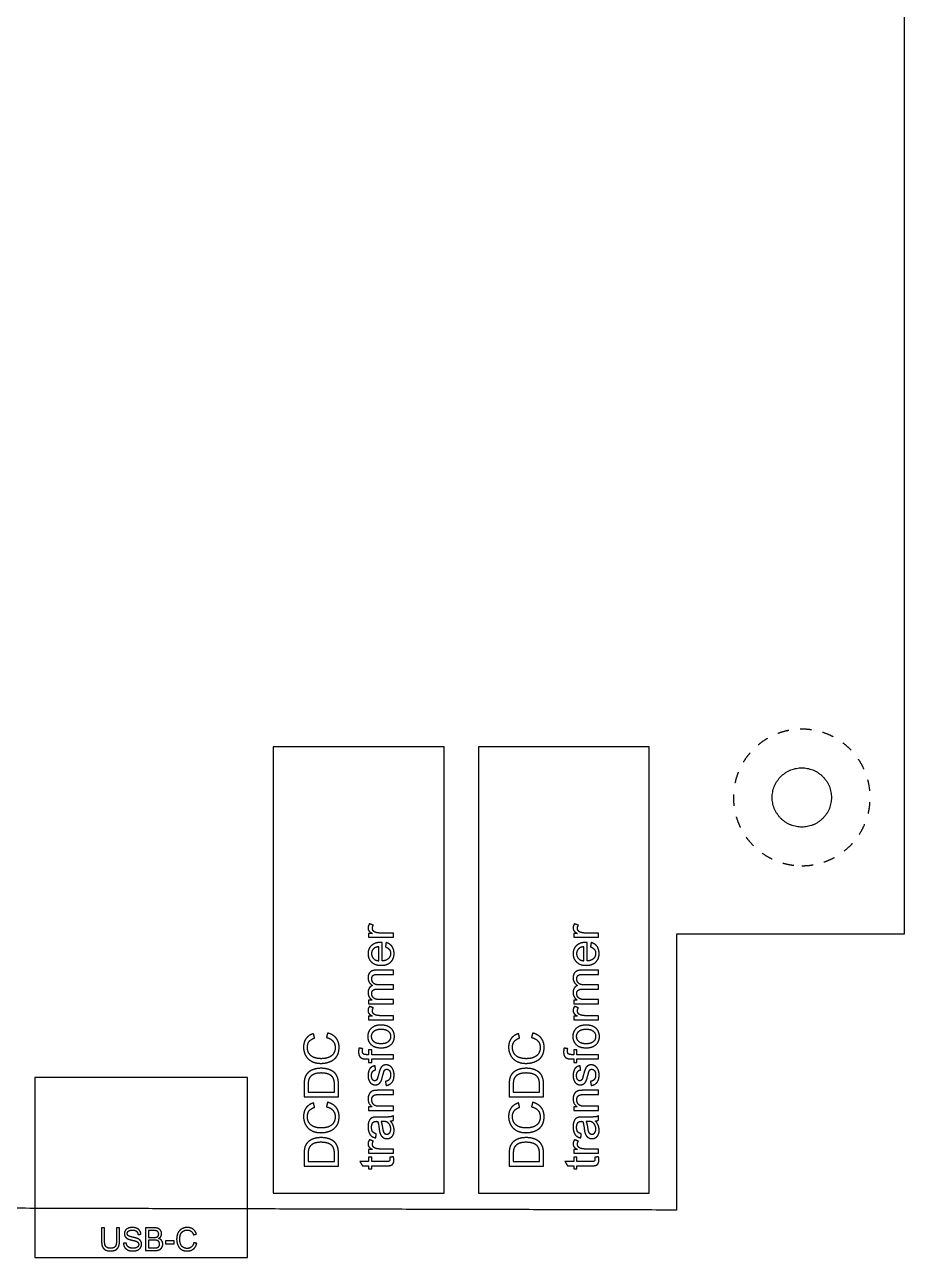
# Model space of a CAD drawing. Header units: millimetres. Extents: x -34 to 34, y -46 to 62.
# Drawn here: x -5.1 to 33.5, y -46.2 to 8 of the extents above; entities that cross this region are included whole.
import ezdxf

# ---------------------------------------------------------------- set-up
doc = ezdxf.new("R2010")
doc.units = ezdxf.units.MM
doc.header["$LTSCALE"] = 0.1
doc.linetypes.add('Dashed', pattern=[10, 5, -5])
doc.layers.add('dxf_release_for_jordan$PCB_v2_240718$front', color=18, linetype='Continuous', true_color=0x000000)

msp = doc.modelspace()

# ---------------------------------------------------------------- linework, layer by layer
at = {"layer": 'dxf_release_for_jordan$PCB_v2_240718$front', "color": 96, "true_color": 0x007f00}
msp.add_line((33.5, 61.448), (33.5, -31.952), dxfattribs=at)
at = {"layer": 'dxf_release_for_jordan$PCB_v2_240718$front'}
for p, q in [((10.153, -31.927), (9.987, -31.927)), ((9.987, -31.927), (9.987, -32.093)), ((11.08, -31.908), (10.508, -31.908)), ((11.08, -32.093), (11.08, -31.908)), ((19.153, -31.927), (18.987, -31.927)), ((18.987, -31.927), (18.987, -32.093)), ((20.08, -31.908), (19.508, -31.908)), ((20.08, -32.093), (20.08, -31.908)), ((9.987, -32.093), (11.08, -32.093)), ((18.987, -32.093), (20.08, -32.093)), ((10.14, -34.853), (9.987, -34.853)), ((9.987, -34.853), (9.987, -35.019)), ((9.987, -35.019), (11.08, -35.019)), ((11.08, -34.833), (10.513, -34.833)), ((11.08, -35.019), (11.08, -34.833)), ((19.14, -34.853), (18.987, -34.853)), ((18.987, -34.853), (18.987, -35.019)), ((18.987, -35.019), (20.08, -35.019)), ((20.08, -34.833), (19.513, -34.833)), ((20.08, -35.019), (20.08, -34.833)), ((10.153, -35.556), (9.987, -35.556)), ((9.987, -35.556), (9.987, -35.722)), ((9.987, -35.722), (11.08, -35.722)), ((11.08, -35.537), (10.508, -35.537)), ((11.08, -35.722), (11.08, -35.537)), ((19.153, -35.556), (18.987, -35.556)), ((18.987, -35.556), (18.987, -35.722)), ((18.987, -35.722), (20.08, -35.722)), ((20.08, -35.537), (19.508, -35.537)), ((20.08, -35.722), (20.08, -35.537)), ((9.987, -37.249), (9.886, -37.249)), ((10.131, -37.036), (9.987, -37.036)), ((9.987, -37.036), (9.987, -37.249)), ((10.131, -37.249), (10.131, -37.036)), ((11.08, -37.249), (10.131, -37.249)), ((11.08, -37.434), (11.08, -37.249)), ((18.987, -37.249), (18.886, -37.249)), ((19.131, -37.036), (18.987, -37.036)), ((18.987, -37.036), (18.987, -37.249)), ((19.131, -37.249), (19.131, -37.036)), ((20.08, -37.249), (19.131, -37.249)), ((20.08, -37.434), (20.08, -37.249)), ((9.871, -37.434), (9.987, -37.434)), ((9.987, -37.434), (9.987, -37.597)), ((9.987, -37.597), (10.131, -37.597)), ((10.131, -37.597), (10.131, -37.434)), ((10.131, -37.434), (11.08, -37.434)), ((18.871, -37.434), (18.987, -37.434)), ((18.987, -37.434), (18.987, -37.597)), ((18.987, -37.597), (19.131, -37.597)), ((19.131, -37.597), (19.131, -37.434)), ((19.131, -37.434), (20.08, -37.434)), ((7.156, -38.576), (7.156, -39.095)), ((7.334, -38.579), (7.334, -38.896)), ((7.334, -38.896), (8.487, -38.896)), ((8.487, -38.896), (8.487, -38.574)), ((8.665, -39.095), (8.665, -38.551)), ((16.156, -38.576), (16.156, -39.095)), ((16.334, -38.579), (16.334, -38.896)), ((16.334, -38.896), (17.487, -38.896)), ((17.487, -38.896), (17.487, -38.574)), ((17.665, -39.095), (17.665, -38.551)), ((7.156, -39.095), (8.665, -39.095)), ((11.08, -39.518), (10.483, -39.518)), ((11.08, -39.703), (11.08, -39.518)), ((16.156, -39.095), (17.665, -39.095)), ((20.08, -39.518), (19.483, -39.518)), ((20.08, -39.703), (20.08, -39.518)), ((10.142, -39.537), (9.987, -39.537)), ((9.987, -39.537), (9.987, -39.703)), ((9.987, -39.703), (11.08, -39.703)), ((19.142, -39.537), (18.987, -39.537)), ((18.987, -39.537), (18.987, -39.703)), ((18.987, -39.703), (20.08, -39.703)), ((7.156, -41.619), (7.156, -42.139)), ((7.334, -41.622), (7.334, -41.939)), ((8.487, -41.939), (8.487, -41.617)), ((8.665, -42.139), (8.665, -41.595)), ((10.153, -41.412), (9.987, -41.412)), ((9.987, -41.412), (9.987, -41.579)), ((9.987, -41.579), (11.08, -41.579)), ((11.08, -41.394), (10.508, -41.394)), ((11.08, -41.579), (11.08, -41.394)), ((16.156, -41.619), (16.156, -42.139)), ((16.334, -41.622), (16.334, -41.939)), ((17.487, -41.939), (17.487, -41.617)), ((17.665, -42.139), (17.665, -41.595)), ((19.153, -41.412), (18.987, -41.412)), ((18.987, -41.412), (18.987, -41.579)), ((18.987, -41.579), (20.08, -41.579)), ((20.08, -41.394), (19.508, -41.394)), ((20.08, -41.579), (20.08, -41.394)), ((7.156, -42.139), (8.665, -42.139)), ((7.334, -41.939), (8.487, -41.939)), ((16.156, -42.139), (17.665, -42.139)), ((16.334, -41.939), (17.487, -41.939)), ((-0.949, -44.856), (-1.081, -44.856)), ((-1.081, -44.856), (-1.081, -45.432)), ((-0.949, -45.433), (-0.949, -44.856)), ((0.572, -44.856), (0.197, -44.856)), ((0.197, -44.856), (0.197, -45.855)), ((0.529, -44.974), (0.33, -44.974)), ((0.33, -44.974), (0.33, -45.276)), ((0.33, -45.276), (0.546, -45.276)), ((0.561, -45.394), (0.33, -45.394)), ((0.33, -45.394), (0.33, -45.737)), ((0.197, -45.855), (0.578, -45.855)), ((0.33, -45.737), (0.578, -45.737))]:
    msp.add_line(p, q, dxfattribs=at)
for points in [[(5.804, -43.334), (13.296, -43.334), (13.296, -23.726), (5.804, -23.726)], [(14.804, -43.334), (22.296, -43.334), (22.296, -23.726), (14.804, -23.726)], [(-4.67, -46.151), (4.67, -46.151), (4.67, -38.252), (-4.67, -38.252)]]:
    msp.add_lwpolyline(points, close=True, dxfattribs=at)
at = {"layer": 'dxf_release_for_jordan$PCB_v2_240718$front', "color": 1, "linetype": 'Dashed', "true_color": 0xff0000}
msp.add_rational_spline([(29, -28.952), (26, -28.952), (26, -25.952), (26, -22.952), (29, -22.952), (32, -22.952), (32, -25.952), (32, -28.952), (29, -28.952)], [1, 0.707106781187, 1, 0.707106781187, 1, 0.707106781187, 1, 0.707106781187, 1], degree=2, knots=[0, 0, 0, 5.497787, 5.497787, 10.995574, 10.995574, 16.493361, 16.493361, 21.991149, 21.991149, 21.991149], dxfattribs=at)
at = {"layer": 'dxf_release_for_jordan$PCB_v2_240718$front', "color": 96, "true_color": 0x007f00}
msp.add_rational_spline([(29, -27.252), (30.3, -27.252), (30.3, -25.952), (30.3, -24.652), (29, -24.652), (27.7, -24.652), (27.7, -25.952), (27.7, -27.252), (29, -27.252)], [1, 0.707106781187, 1, 0.707106781187, 1, 0.707106781187, 1, 0.707106781187, 1], degree=2, knots=[0, 0, 0, 2.042035, 2.042035, 4.08407, 4.08407, 6.126106, 6.126106, 8.168141, 8.168141, 8.168141], dxfattribs=at)
at = {"layer": 'dxf_release_for_jordan$PCB_v2_240718$front'}
for points, knots in [([(10.022, -31.5), (9.962, -31.596), (9.962, -31.69), (9.962, -31.755), (9.999, -31.809), (10.036, -31.863), (10.153, -31.927)], [-12, -12, -12, -11, -11, -10, -10, -9, -9, -9]), ([(10.508, -31.908), (10.39, -31.908), (10.292, -31.877), (10.227, -31.857), (10.19, -31.808), (10.154, -31.76), (10.154, -31.699), (10.154, -31.631), (10.194, -31.564)], [-17, -17, -17, -16, -16, -15, -15, -14, -14, -13, -13, -13]), ([(19.022, -31.5), (18.962, -31.596), (18.962, -31.69), (18.962, -31.755), (18.999, -31.809), (19.036, -31.863), (19.153, -31.927)], [-12, -12, -12, -11, -11, -10, -10, -9, -9, -9]), ([(19.508, -31.908), (19.39, -31.908), (19.292, -31.877), (19.227, -31.857), (19.19, -31.808), (19.154, -31.76), (19.154, -31.699), (19.154, -31.631), (19.194, -31.564)], [-17, -17, -17, -16, -16, -15, -15, -14, -14, -13, -13, -13]), ([(10.581, -32.319), (10.548, -32.318), (10.531, -32.318), (10.261, -32.318), (10.112, -32.457), (9.962, -32.596), (9.962, -32.815), (9.962, -33.041), (10.115, -33.183), (10.267, -33.325), (10.543, -33.325), (10.809, -33.325), (10.957, -33.185), (11.104, -33.044), (11.104, -32.804), (11.104, -32.614), (11.012, -32.492), (10.919, -32.369), (10.752, -32.324)], [-14, -14, -14, -13, -13, -12, -12, -11, -11, -10, -10, -9, -9, -8, -8, -7, -7, -6, -6, -5, -5, -5]), ([(19.581, -32.319), (19.548, -32.318), (19.531, -32.318), (19.261, -32.318), (19.112, -32.457), (18.962, -32.596), (18.962, -32.815), (18.962, -33.041), (19.115, -33.183), (19.267, -33.325), (19.543, -33.325), (19.809, -33.325), (19.957, -33.185), (20.104, -33.044), (20.104, -32.804), (20.104, -32.614), (20.012, -32.492), (19.919, -32.369), (19.752, -32.324)], [-14, -14, -14, -13, -13, -12, -12, -11, -11, -10, -10, -9, -9, -8, -8, -7, -7, -6, -6, -5, -5, -5]), ([(10.428, -32.513), (10.291, -32.526), (10.222, -32.583), (10.115, -32.672), (10.115, -32.813), (10.115, -32.94), (10.2, -33.027), (10.285, -33.114), (10.428, -33.123)], [1, 1, 1, 2, 2, 3, 3, 4, 4, 5, 5, 5]), ([(10.728, -32.515), (10.845, -32.558), (10.899, -32.63), (10.952, -32.702), (10.952, -32.803), (10.952, -32.94), (10.856, -33.032), (10.761, -33.123), (10.581, -33.134)], [-19, -19, -19, -18, -18, -17, -17, -16, -16, -15, -15, -15]), ([(19.428, -32.513), (19.291, -32.526), (19.222, -32.583), (19.115, -32.672), (19.115, -32.813), (19.115, -32.94), (19.2, -33.027), (19.285, -33.114), (19.428, -33.123)], [1, 1, 1, 2, 2, 3, 3, 4, 4, 5, 5, 5]), ([(19.728, -32.515), (19.845, -32.558), (19.899, -32.63), (19.952, -32.702), (19.952, -32.803), (19.952, -32.94), (19.856, -33.032), (19.761, -33.123), (19.581, -33.134)], [-19, -19, -19, -18, -18, -17, -17, -16, -16, -15, -15, -15]), ([(10.33, -33.538), (10.142, -33.538), (10.052, -33.626), (9.962, -33.713), (9.962, -33.876), (9.962, -34.083), (10.154, -34.213)], [-10, -10, -10, -9, -9, -8, -8, -7, -7, -7]), ([(19.33, -33.538), (19.142, -33.538), (19.052, -33.626), (18.962, -33.713), (18.962, -33.876), (18.962, -34.083), (19.154, -34.213)], [-10, -10, -10, -9, -9, -8, -8, -7, -7, -7]), ([(10.445, -34.184), (10.276, -34.184), (10.199, -34.108), (10.123, -34.032), (10.123, -33.917), (10.123, -33.853), (10.153, -33.806), (10.183, -33.758), (10.231, -33.74), (10.28, -33.722), (10.391, -33.722)], [-18, -18, -18, -17, -17, -16, -16, -15, -15, -14, -14, -13, -13, -13]), ([(19.445, -34.184), (19.276, -34.184), (19.199, -34.108), (19.123, -34.032), (19.123, -33.917), (19.123, -33.853), (19.153, -33.806), (19.183, -33.758), (19.231, -33.74), (19.28, -33.722), (19.391, -33.722)], [-18, -18, -18, -17, -17, -16, -16, -15, -15, -14, -14, -13, -13, -13]), ([(10.154, -34.213), (10.063, -34.245), (10.013, -34.323), (9.962, -34.4), (9.962, -34.522), (9.962, -34.631), (10.011, -34.716), (10.06, -34.802), (10.14, -34.853)], [-7, -7, -7, -6, -6, -5, -5, -4, -4, -3, -3, -3]), ([(10.513, -34.833), (10.364, -34.833), (10.284, -34.804), (10.205, -34.774), (10.164, -34.707), (10.123, -34.641), (10.123, -34.563), (10.123, -34.46), (10.185, -34.415), (10.246, -34.369), (10.37, -34.369)], [-26, -26, -26, -25, -25, -24, -24, -23, -23, -22, -22, -21, -21, -21]), ([(19.154, -34.213), (19.063, -34.245), (19.013, -34.323), (18.962, -34.4), (18.962, -34.522), (18.962, -34.631), (19.011, -34.716), (19.06, -34.802), (19.14, -34.853)], [-7, -7, -7, -6, -6, -5, -5, -4, -4, -3, -3, -3]), ([(19.513, -34.833), (19.364, -34.833), (19.284, -34.804), (19.205, -34.774), (19.164, -34.707), (19.123, -34.641), (19.123, -34.563), (19.123, -34.46), (19.185, -34.415), (19.246, -34.369), (19.37, -34.369)], [-26, -26, -26, -25, -25, -24, -24, -23, -23, -22, -22, -21, -21, -21]), ([(10.022, -35.129), (9.962, -35.226), (9.962, -35.319), (9.962, -35.384), (9.999, -35.438), (10.036, -35.492), (10.153, -35.556)], [-12, -12, -12, -11, -11, -10, -10, -9, -9, -9]), ([(19.022, -35.129), (18.962, -35.226), (18.962, -35.319), (18.962, -35.384), (18.999, -35.438), (19.036, -35.492), (19.153, -35.556)], [-12, -12, -12, -11, -11, -10, -10, -9, -9, -9]), ([(10.508, -35.537), (10.39, -35.537), (10.292, -35.506), (10.227, -35.486), (10.19, -35.437), (10.154, -35.389), (10.154, -35.328), (10.154, -35.26), (10.194, -35.193)], [-17, -17, -17, -16, -16, -15, -15, -14, -14, -13, -13, -13]), ([(19.508, -35.537), (19.39, -35.537), (19.292, -35.506), (19.227, -35.486), (19.19, -35.437), (19.154, -35.389), (19.154, -35.328), (19.154, -35.26), (19.194, -35.193)], [-17, -17, -17, -16, -16, -15, -15, -14, -14, -13, -13, -13]), ([(10.533, -36.961), (10.81, -36.961), (10.957, -36.82), (11.104, -36.678), (11.104, -36.449), (11.104, -36.306), (11.038, -36.185), (10.971, -36.064), (10.85, -36.001), (10.729, -35.938), (10.518, -35.938), (10.258, -35.938), (10.11, -36.081), (9.962, -36.224), (9.962, -36.449), (9.962, -36.652), (10.084, -36.793), (10.23, -36.961), (10.533, -36.961)], [-9, -9, -9, -8, -8, -7, -7, -6, -6, -5, -5, -4, -4, -3, -3, -2, -2, -1, -1, 0, 0, 0]), ([(10.533, -36.771), (10.743, -36.771), (10.848, -36.679), (10.952, -36.588), (10.952, -36.449), (10.952, -36.311), (10.847, -36.219), (10.742, -36.128), (10.527, -36.128), (10.324, -36.128), (10.22, -36.22), (10.116, -36.312), (10.116, -36.449), (10.116, -36.588), (10.22, -36.679), (10.323, -36.771), (10.533, -36.771)], [0, 0, 0, 1, 1, 2, 2, 3, 3, 4, 4, 5, 5, 6, 6, 7, 7, 8, 8, 8]), ([(19.533, -36.961), (19.81, -36.961), (19.957, -36.82), (20.104, -36.678), (20.104, -36.449), (20.104, -36.306), (20.038, -36.185), (19.971, -36.064), (19.85, -36.001), (19.729, -35.938), (19.518, -35.938), (19.258, -35.938), (19.11, -36.081), (18.962, -36.224), (18.962, -36.449), (18.962, -36.652), (19.084, -36.793), (19.23, -36.961), (19.533, -36.961)], [-9, -9, -9, -8, -8, -7, -7, -6, -6, -5, -5, -4, -4, -3, -3, -2, -2, -1, -1, 0, 0, 0]), ([(19.533, -36.771), (19.743, -36.771), (19.848, -36.679), (19.952, -36.588), (19.952, -36.449), (19.952, -36.311), (19.847, -36.219), (19.742, -36.128), (19.527, -36.128), (19.324, -36.128), (19.22, -36.22), (19.116, -36.312), (19.116, -36.449), (19.116, -36.588), (19.22, -36.679), (19.323, -36.771), (19.533, -36.771)], [0, 0, 0, 1, 1, 2, 2, 3, 3, 4, 4, 5, 5, 6, 6, 7, 7, 8, 8, 8]), ([(7.57, -36.323), (7.361, -36.384), (7.246, -36.538), (7.131, -36.693), (7.131, -36.919), (7.131, -37.119), (7.222, -37.285), (7.313, -37.451), (7.488, -37.541), (7.663, -37.631), (7.899, -37.631), (8.115, -37.631), (8.303, -37.551), (8.492, -37.472), (8.591, -37.319), (8.69, -37.166), (8.69, -36.922), (8.69, -36.687), (8.561, -36.523), (8.432, -36.36), (8.186, -36.298)], [-21, -21, -21, -20, -20, -19, -19, -18, -18, -17, -17, -16, -16, -15, -15, -14, -14, -13, -13, -12, -12, -11, -11, -11]), ([(8.136, -36.497), (8.326, -36.538), (8.423, -36.655), (8.52, -36.771), (8.52, -36.939), (8.52, -37.077), (8.449, -37.195), (8.378, -37.313), (8.234, -37.369), (8.09, -37.425), (7.898, -37.425), (7.749, -37.425), (7.608, -37.378), (7.468, -37.331), (7.385, -37.214), (7.301, -37.097), (7.301, -36.923), (7.301, -36.772), (7.376, -36.672), (7.452, -36.572), (7.616, -36.52)], [-32, -32, -32, -31, -31, -30, -30, -29, -29, -28, -28, -27, -27, -26, -26, -25, -25, -24, -24, -23, -23, -22, -22, -22]), ([(16.57, -36.323), (16.361, -36.384), (16.246, -36.538), (16.131, -36.693), (16.131, -36.919), (16.131, -37.119), (16.222, -37.285), (16.313, -37.451), (16.488, -37.541), (16.663, -37.631), (16.899, -37.631), (17.115, -37.631), (17.303, -37.551), (17.492, -37.472), (17.591, -37.319), (17.69, -37.166), (17.69, -36.922), (17.69, -36.687), (17.561, -36.523), (17.432, -36.36), (17.186, -36.298)], [-21, -21, -21, -20, -20, -19, -19, -18, -18, -17, -17, -16, -16, -15, -15, -14, -14, -13, -13, -12, -12, -11, -11, -11]), ([(17.136, -36.497), (17.326, -36.538), (17.423, -36.655), (17.52, -36.771), (17.52, -36.939), (17.52, -37.077), (17.449, -37.195), (17.378, -37.313), (17.234, -37.369), (17.09, -37.425), (16.898, -37.425), (16.749, -37.425), (16.608, -37.378), (16.468, -37.331), (16.385, -37.214), (16.301, -37.097), (16.301, -36.923), (16.301, -36.772), (16.376, -36.672), (16.452, -36.572), (16.616, -36.52)], [-32, -32, -32, -31, -31, -30, -30, -29, -29, -28, -28, -27, -27, -26, -26, -25, -25, -24, -24, -23, -23, -22, -22, -22]), ([(9.564, -36.958), (9.546, -37.053), (9.546, -37.131), (9.546, -37.252), (9.59, -37.32), (9.635, -37.387), (9.707, -37.414), (9.761, -37.434), (9.871, -37.434)], [-18, -18, -18, -17, -17, -16, -16, -15, -15, -14, -14, -14]), ([(9.886, -37.249), (9.787, -37.249), (9.751, -37.214), (9.715, -37.179), (9.715, -37.095), (9.715, -37.044), (9.726, -36.986)], [-22, -22, -22, -21, -21, -20, -20, -19, -19, -19]), ([(18.564, -36.958), (18.546, -37.053), (18.546, -37.131), (18.546, -37.252), (18.59, -37.32), (18.635, -37.387), (18.707, -37.414), (18.761, -37.434), (18.871, -37.434)], [-18, -18, -18, -17, -17, -16, -16, -15, -15, -14, -14, -14]), ([(18.886, -37.249), (18.787, -37.249), (18.751, -37.214), (18.715, -37.179), (18.715, -37.095), (18.715, -37.044), (18.726, -36.986)], [-22, -22, -22, -21, -21, -20, -20, -19, -19, -19]), ([(8.665, -38.551), (8.665, -38.414), (8.639, -38.309), (8.613, -38.203), (8.563, -38.129), (8.513, -38.054), (8.426, -37.991), (8.339, -37.928), (8.207, -37.888), (8.074, -37.848), (7.902, -37.848), (7.701, -37.848), (7.544, -37.907), (7.387, -37.967), (7.286, -38.086), (7.208, -38.177), (7.178, -38.307), (7.156, -38.4), (7.156, -38.576)], [-11, -11, -11, -10, -10, -9, -9, -8, -8, -7, -7, -6, -6, -5, -5, -4, -4, -3, -3, -2, -2, -2]), ([(10.269, -37.739), (10.163, -37.757), (10.1, -37.803), (10.036, -37.849), (9.999, -37.947), (9.962, -38.044), (9.962, -38.172), (9.962, -38.258), (9.984, -38.332), (10.007, -38.407), (10.038, -38.45), (10.08, -38.508), (10.142, -38.541), (10.204, -38.575), (10.277, -38.575), (10.357, -38.575), (10.424, -38.534), (10.49, -38.493), (10.528, -38.415), (10.565, -38.336), (10.617, -38.132), (10.655, -37.981), (10.679, -37.943), (10.715, -37.888), (10.778, -37.888), (10.848, -37.888), (10.9, -37.95), (10.952, -38.012), (10.952, -38.139), (10.952, -38.266), (10.893, -38.336), (10.835, -38.407), (10.725, -38.422)], [-32, -32, -32, -31, -31, -30, -30, -29, -29, -28, -28, -27, -27, -26, -26, -25, -25, -24, -24, -23, -23, -22, -22, -21, -21, -20, -20, -19, -19, -18, -18, -17, -17, -16, -16, -16]), ([(10.754, -38.606), (10.927, -38.575), (11.016, -38.463), (11.104, -38.351), (11.104, -38.138), (11.104, -38.01), (11.06, -37.908), (11.015, -37.806), (10.933, -37.752), (10.851, -37.698), (10.759, -37.698), (10.664, -37.698), (10.6, -37.742), (10.536, -37.787), (10.503, -37.864), (10.47, -37.942), (10.417, -38.138), (10.38, -38.274), (10.37, -38.302)], [-48, -48, -48, -47, -47, -46, -46, -45, -45, -44, -44, -43, -43, -42, -42, -41, -41, -40, -40, -39, -39, -39]), ([(17.665, -38.551), (17.665, -38.414), (17.639, -38.309), (17.613, -38.203), (17.563, -38.129), (17.513, -38.054), (17.426, -37.991), (17.339, -37.928), (17.207, -37.888), (17.074, -37.848), (16.902, -37.848), (16.701, -37.848), (16.544, -37.907), (16.387, -37.967), (16.286, -38.086), (16.208, -38.177), (16.178, -38.307), (16.156, -38.4), (16.156, -38.576)], [-11, -11, -11, -10, -10, -9, -9, -8, -8, -7, -7, -6, -6, -5, -5, -4, -4, -3, -3, -2, -2, -2]), ([(19.269, -37.739), (19.163, -37.757), (19.1, -37.803), (19.036, -37.849), (18.999, -37.947), (18.962, -38.044), (18.962, -38.172), (18.962, -38.258), (18.984, -38.332), (19.007, -38.407), (19.038, -38.45), (19.08, -38.508), (19.142, -38.541), (19.204, -38.575), (19.277, -38.575), (19.357, -38.575), (19.424, -38.534), (19.49, -38.493), (19.528, -38.415), (19.565, -38.336), (19.617, -38.132), (19.655, -37.981), (19.679, -37.943), (19.715, -37.888), (19.778, -37.888), (19.848, -37.888), (19.9, -37.95), (19.952, -38.012), (19.952, -38.139), (19.952, -38.266), (19.893, -38.336), (19.835, -38.407), (19.725, -38.422)], [-32, -32, -32, -31, -31, -30, -30, -29, -29, -28, -28, -27, -27, -26, -26, -25, -25, -24, -24, -23, -23, -22, -22, -21, -21, -20, -20, -19, -19, -18, -18, -17, -17, -16, -16, -16]), ([(19.754, -38.606), (19.927, -38.575), (20.016, -38.463), (20.104, -38.351), (20.104, -38.138), (20.104, -38.01), (20.06, -37.908), (20.015, -37.806), (19.933, -37.752), (19.851, -37.698), (19.759, -37.698), (19.664, -37.698), (19.6, -37.742), (19.536, -37.787), (19.503, -37.864), (19.47, -37.942), (19.417, -38.138), (19.38, -38.274), (19.37, -38.302)], [-48, -48, -48, -47, -47, -46, -46, -45, -45, -44, -44, -43, -43, -42, -42, -41, -41, -40, -40, -39, -39, -39]), ([(8.487, -38.574), (8.487, -38.424), (8.459, -38.34), (8.431, -38.255), (8.381, -38.204), (8.31, -38.133), (8.19, -38.094), (8.07, -38.054), (7.899, -38.054), (7.662, -38.054), (7.535, -38.132), (7.408, -38.209), (7.365, -38.321), (7.334, -38.401), (7.334, -38.579)], [1, 1, 1, 2, 2, 3, 3, 4, 4, 5, 5, 6, 6, 7, 7, 8, 8, 8]), ([(10.37, -38.302), (10.35, -38.35), (10.32, -38.373), (10.292, -38.396), (10.256, -38.396), (10.199, -38.396), (10.157, -38.341), (10.115, -38.287), (10.115, -38.159), (10.115, -38.051), (10.162, -37.992), (10.209, -37.933), (10.294, -37.92)], [-39, -39, -39, -38, -38, -37, -37, -36, -36, -35, -35, -34, -34, -33, -33, -33]), ([(17.487, -38.574), (17.487, -38.424), (17.459, -38.34), (17.431, -38.255), (17.381, -38.204), (17.31, -38.133), (17.19, -38.094), (17.07, -38.054), (16.899, -38.054), (16.662, -38.054), (16.535, -38.132), (16.408, -38.209), (16.365, -38.321), (16.334, -38.401), (16.334, -38.579)], [1, 1, 1, 2, 2, 3, 3, 4, 4, 5, 5, 6, 6, 7, 7, 8, 8, 8]), ([(19.37, -38.302), (19.35, -38.35), (19.32, -38.373), (19.292, -38.396), (19.256, -38.396), (19.199, -38.396), (19.157, -38.341), (19.115, -38.287), (19.115, -38.159), (19.115, -38.051), (19.162, -37.992), (19.209, -37.933), (19.294, -37.92)], [-39, -39, -39, -38, -38, -37, -37, -36, -36, -35, -35, -34, -34, -33, -33, -33]), ([(10.408, -38.815), (10.279, -38.815), (10.228, -38.826), (10.149, -38.842), (10.091, -38.883), (10.033, -38.924), (9.998, -39.007), (9.962, -39.09), (9.962, -39.189), (9.962, -39.416), (10.142, -39.537)], [-23, -23, -23, -22, -22, -21, -21, -20, -20, -19, -19, -18, -18, -18]), ([(19.408, -38.815), (19.279, -38.815), (19.228, -38.826), (19.149, -38.842), (19.091, -38.883), (19.033, -38.924), (18.998, -39.007), (18.962, -39.09), (18.962, -39.189), (18.962, -39.416), (19.142, -39.537)], [-23, -23, -23, -22, -22, -21, -21, -20, -20, -19, -19, -18, -18, -18]), ([(7.57, -39.367), (7.361, -39.428), (7.246, -39.582), (7.131, -39.736), (7.131, -39.963), (7.131, -40.162), (7.222, -40.328), (7.313, -40.495), (7.488, -40.585), (7.663, -40.675), (7.899, -40.675), (8.115, -40.675), (8.303, -40.595), (8.492, -40.515), (8.591, -40.362), (8.69, -40.21), (8.69, -39.966), (8.69, -39.73), (8.561, -39.567), (8.432, -39.404), (8.186, -39.341)], [-21, -21, -21, -20, -20, -19, -19, -18, -18, -17, -17, -16, -16, -15, -15, -14, -14, -13, -13, -12, -12, -11, -11, -11]), ([(10.483, -39.518), (10.273, -39.518), (10.198, -39.432), (10.123, -39.346), (10.123, -39.228), (10.123, -39.154), (10.156, -39.099), (10.19, -39.044), (10.246, -39.022), (10.302, -39.001), (10.415, -39.001)], [-31, -31, -31, -30, -30, -29, -29, -28, -28, -27, -27, -26, -26, -26]), ([(16.57, -39.367), (16.361, -39.428), (16.246, -39.582), (16.131, -39.736), (16.131, -39.963), (16.131, -40.162), (16.222, -40.328), (16.313, -40.495), (16.488, -40.585), (16.663, -40.675), (16.899, -40.675), (17.115, -40.675), (17.303, -40.595), (17.492, -40.515), (17.591, -40.362), (17.69, -40.21), (17.69, -39.966), (17.69, -39.73), (17.561, -39.567), (17.432, -39.404), (17.186, -39.341)], [-21, -21, -21, -20, -20, -19, -19, -18, -18, -17, -17, -16, -16, -15, -15, -14, -14, -13, -13, -12, -12, -11, -11, -11]), ([(19.483, -39.518), (19.273, -39.518), (19.198, -39.432), (19.123, -39.346), (19.123, -39.228), (19.123, -39.154), (19.156, -39.099), (19.19, -39.044), (19.246, -39.022), (19.302, -39.001), (19.415, -39.001)], [-31, -31, -31, -30, -30, -29, -29, -28, -28, -27, -27, -26, -26, -26]), ([(8.136, -39.541), (8.326, -39.582), (8.423, -39.698), (8.52, -39.815), (8.52, -39.982), (8.52, -40.12), (8.449, -40.238), (8.378, -40.357), (8.234, -40.413), (8.09, -40.469), (7.898, -40.469), (7.749, -40.469), (7.608, -40.422), (7.468, -40.374), (7.385, -40.257), (7.301, -40.141), (7.301, -39.967), (7.301, -39.816), (7.376, -39.716), (7.452, -39.616), (7.616, -39.563)], [-32, -32, -32, -31, -31, -30, -30, -29, -29, -28, -28, -27, -27, -26, -26, -25, -25, -24, -24, -23, -23, -22, -22, -22]), ([(10.204, -40), (10.128, -40.016), (10.078, -40.057), (10.028, -40.099), (9.995, -40.186), (9.962, -40.273), (9.962, -40.413), (9.962, -40.554), (10.001, -40.661), (10.039, -40.768), (10.111, -40.825), (10.183, -40.882), (10.299, -40.906)], [-22, -22, -22, -21, -21, -20, -20, -19, -19, -18, -18, -17, -17, -16, -16, -16]), ([(11.08, -39.932), (11.017, -39.967), (10.949, -39.979), (10.88, -39.99), (10.622, -39.99)], [-26, -26, -26, -25, -25, -24, -24, -24]), ([(17.136, -39.541), (17.326, -39.582), (17.423, -39.698), (17.52, -39.815), (17.52, -39.982), (17.52, -40.12), (17.449, -40.238), (17.378, -40.357), (17.234, -40.413), (17.09, -40.469), (16.898, -40.469), (16.749, -40.469), (16.608, -40.422), (16.468, -40.374), (16.385, -40.257), (16.301, -40.141), (16.301, -39.967), (16.301, -39.816), (16.376, -39.716), (16.452, -39.616), (16.616, -39.563)], [-32, -32, -32, -31, -31, -30, -30, -29, -29, -28, -28, -27, -27, -26, -26, -25, -25, -24, -24, -23, -23, -22, -22, -22]), ([(19.204, -40), (19.128, -40.016), (19.078, -40.057), (19.028, -40.099), (18.995, -40.186), (18.962, -40.273), (18.962, -40.413), (18.962, -40.554), (19.001, -40.661), (19.039, -40.768), (19.111, -40.825), (19.183, -40.882), (19.299, -40.906)], [-22, -22, -22, -21, -21, -20, -20, -19, -19, -18, -18, -17, -17, -16, -16, -16]), ([(20.08, -39.932), (20.017, -39.967), (19.949, -39.979), (19.88, -39.99), (19.622, -39.99)], [-26, -26, -26, -25, -25, -24, -24, -24]), ([(10.323, -40.725), (10.207, -40.695), (10.161, -40.633), (10.116, -40.571), (10.116, -40.44), (10.116, -40.3), (10.178, -40.229), (10.225, -40.177), (10.338, -40.177), (10.348, -40.177), (10.386, -40.178)], [-15, -15, -15, -14, -14, -13, -13, -12, -12, -11, -11, -10, -10, -10]), ([(10.386, -40.178), (10.423, -40.284), (10.45, -40.508), (10.463, -40.618), (10.478, -40.673), (10.498, -40.747), (10.539, -40.806), (10.579, -40.865), (10.645, -40.902), (10.711, -40.938), (10.792, -40.938), (10.928, -40.938), (11.016, -40.841), (11.104, -40.745), (11.104, -40.565), (11.104, -40.456), (11.068, -40.36), (11.032, -40.265), (10.945, -40.162)], [-10, -10, -10, -9, -9, -8, -8, -7, -7, -6, -6, -5, -5, -4, -4, -3, -3, -2, -2, -1, -1, -1]), ([(10.531, -40.178), (10.572, -40.279), (10.601, -40.48), (10.618, -40.594), (10.638, -40.642), (10.659, -40.689), (10.699, -40.715), (10.738, -40.741), (10.786, -40.741), (10.861, -40.741), (10.91, -40.684), (10.959, -40.628), (10.959, -40.52), (10.959, -40.413), (10.913, -40.33), (10.866, -40.247), (10.784, -40.208), (10.722, -40.178), (10.599, -40.178)], [0, 0, 0, 1, 1, 2, 2, 3, 3, 4, 4, 5, 5, 6, 6, 7, 7, 8, 8, 9, 9, 9]), ([(19.323, -40.725), (19.207, -40.695), (19.161, -40.633), (19.116, -40.571), (19.116, -40.44), (19.116, -40.3), (19.178, -40.229), (19.225, -40.177), (19.338, -40.177), (19.348, -40.177), (19.386, -40.178)], [-15, -15, -15, -14, -14, -13, -13, -12, -12, -11, -11, -10, -10, -10]), ([(19.386, -40.178), (19.423, -40.284), (19.45, -40.508), (19.463, -40.618), (19.478, -40.673), (19.498, -40.747), (19.539, -40.806), (19.579, -40.865), (19.645, -40.902), (19.711, -40.938), (19.792, -40.938), (19.928, -40.938), (20.016, -40.841), (20.104, -40.745), (20.104, -40.565), (20.104, -40.456), (20.068, -40.36), (20.032, -40.265), (19.945, -40.162)], [-10, -10, -10, -9, -9, -8, -8, -7, -7, -6, -6, -5, -5, -4, -4, -3, -3, -2, -2, -1, -1, -1]), ([(19.531, -40.178), (19.572, -40.279), (19.601, -40.48), (19.618, -40.594), (19.638, -40.642), (19.659, -40.689), (19.699, -40.715), (19.738, -40.741), (19.786, -40.741), (19.861, -40.741), (19.91, -40.684), (19.959, -40.628), (19.959, -40.52), (19.959, -40.413), (19.913, -40.33), (19.866, -40.247), (19.784, -40.208), (19.722, -40.178), (19.599, -40.178)], [0, 0, 0, 1, 1, 2, 2, 3, 3, 4, 4, 5, 5, 6, 6, 7, 7, 8, 8, 9, 9, 9]), ([(8.665, -41.595), (8.665, -41.458), (8.639, -41.352), (8.613, -41.247), (8.563, -41.172), (8.513, -41.098), (8.426, -41.035), (8.339, -40.972), (8.207, -40.932), (8.074, -40.892), (7.902, -40.892), (7.701, -40.892), (7.544, -40.951), (7.387, -41.01), (7.286, -41.129), (7.208, -41.221), (7.178, -41.351), (7.156, -41.443), (7.156, -41.619)], [-11, -11, -11, -10, -10, -9, -9, -8, -8, -7, -7, -6, -6, -5, -5, -4, -4, -3, -3, -2, -2, -2]), ([(8.487, -41.617), (8.487, -41.468), (8.459, -41.383), (8.431, -41.298), (8.381, -41.248), (8.31, -41.177), (8.19, -41.137), (8.07, -41.098), (7.899, -41.098), (7.662, -41.098), (7.535, -41.175), (7.408, -41.253), (7.365, -41.364), (7.334, -41.444), (7.334, -41.622)], [1, 1, 1, 2, 2, 3, 3, 4, 4, 5, 5, 6, 6, 7, 7, 8, 8, 8]), ([(10.022, -40.985), (9.962, -41.082), (9.962, -41.176), (9.962, -41.241), (9.999, -41.295), (10.036, -41.349), (10.153, -41.412)], [-12, -12, -12, -11, -11, -10, -10, -9, -9, -9]), ([(10.508, -41.394), (10.39, -41.394), (10.292, -41.363), (10.227, -41.342), (10.19, -41.294), (10.154, -41.246), (10.154, -41.185), (10.154, -41.117), (10.194, -41.049)], [-17, -17, -17, -16, -16, -15, -15, -14, -14, -13, -13, -13]), ([(17.665, -41.595), (17.665, -41.458), (17.639, -41.352), (17.613, -41.247), (17.563, -41.172), (17.513, -41.098), (17.426, -41.035), (17.339, -40.972), (17.207, -40.932), (17.074, -40.892), (16.902, -40.892), (16.701, -40.892), (16.544, -40.951), (16.387, -41.01), (16.286, -41.129), (16.208, -41.221), (16.178, -41.351), (16.156, -41.443), (16.156, -41.619)], [-11, -11, -11, -10, -10, -9, -9, -8, -8, -7, -7, -6, -6, -5, -5, -4, -4, -3, -3, -2, -2, -2]), ([(17.487, -41.617), (17.487, -41.468), (17.459, -41.383), (17.431, -41.298), (17.381, -41.248), (17.31, -41.177), (17.19, -41.137), (17.07, -41.098), (16.899, -41.098), (16.662, -41.098), (16.535, -41.175), (16.408, -41.253), (16.365, -41.364), (16.334, -41.444), (16.334, -41.622)], [1, 1, 1, 2, 2, 3, 3, 4, 4, 5, 5, 6, 6, 7, 7, 8, 8, 8]), ([(19.022, -40.985), (18.962, -41.082), (18.962, -41.176), (18.962, -41.241), (18.999, -41.295), (19.036, -41.349), (19.153, -41.412)], [-12, -12, -12, -11, -11, -10, -10, -9, -9, -9]), ([(19.508, -41.394), (19.39, -41.394), (19.292, -41.363), (19.227, -41.342), (19.19, -41.294), (19.154, -41.246), (19.154, -41.185), (19.154, -41.117), (19.194, -41.049)], [-17, -17, -17, -16, -16, -15, -15, -14, -14, -13, -13, -13]), ([(10.76, -42.129), (10.926, -42.129), (10.978, -42.106), (11.03, -42.083), (11.062, -42.028), (11.094, -41.972), (11.094, -41.871), (11.094, -41.81), (11.078, -41.731)], [-5, -5, -5, -4, -4, -3, -3, -2, -2, -1, -1, -1]), ([(10.914, -41.758), (10.921, -41.809), (10.921, -41.839), (10.921, -41.881), (10.908, -41.903), (10.895, -41.925), (10.872, -41.935), (10.849, -41.944), (10.77, -41.944)], [-20, -20, -20, -19, -19, -18, -18, -17, -17, -16, -16, -16]), ([(19.76, -42.129), (19.926, -42.129), (19.978, -42.106), (20.03, -42.083), (20.062, -42.028), (20.094, -41.972), (20.094, -41.871), (20.094, -41.81), (20.078, -41.731)], [-5, -5, -5, -4, -4, -3, -3, -2, -2, -1, -1, -1]), ([(19.914, -41.758), (19.921, -41.809), (19.921, -41.839), (19.921, -41.881), (19.908, -41.903), (19.895, -41.925), (19.872, -41.935), (19.849, -41.944), (19.77, -41.944)], [-20, -20, -20, -19, -19, -18, -18, -17, -17, -16, -16, -16]), ([(-0.008, -45.137), (-0.011, -45.049), (-0.057, -44.98), (-0.103, -44.91), (-0.188, -44.875), (-0.272, -44.839), (-0.384, -44.839), (-0.484, -44.839), (-0.567, -44.873), (-0.649, -44.907), (-0.692, -44.973), (-0.735, -45.038), (-0.735, -45.114), (-0.735, -45.183), (-0.7, -45.239), (-0.665, -45.294), (-0.593, -45.332), (-0.538, -45.361), (-0.401, -45.394), (-0.263, -45.427), (-0.223, -45.443), (-0.16, -45.467), (-0.133, -45.502), (-0.105, -45.537), (-0.105, -45.584), (-0.105, -45.63), (-0.134, -45.669), (-0.162, -45.709), (-0.22, -45.731), (-0.278, -45.754), (-0.354, -45.754), (-0.439, -45.754), (-0.507, -45.724), (-0.575, -45.694), (-0.607, -45.646), (-0.64, -45.598), (-0.649, -45.523)], [-34, -34, -34, -33, -33, -32, -32, -31, -31, -30, -30, -29, -29, -28, -28, -27, -27, -26, -26, -25, -25, -24, -24, -23, -23, -22, -22, -21, -21, -20, -20, -19, -19, -18, -18, -17, -17, -16, -16, -16]), ([(0.764, -45.323), (0.834, -45.289), (0.869, -45.232), (0.903, -45.175), (0.903, -45.111), (0.903, -45.043), (0.864, -44.979), (0.825, -44.916), (0.756, -44.886), (0.687, -44.856), (0.572, -44.856)], [-7, -7, -7, -6, -6, -5, -5, -4, -4, -3, -3, -2, -2, -2]), ([(2.427, -45.13), (2.387, -44.991), (2.285, -44.915), (2.182, -44.839), (2.032, -44.839), (1.9, -44.839), (1.79, -44.899), (1.68, -44.959), (1.62, -45.076), (1.561, -45.192), (1.561, -45.348), (1.561, -45.491), (1.613, -45.616), (1.666, -45.741), (1.767, -45.806), (1.869, -45.872), (2.03, -45.872), (2.186, -45.872), (2.294, -45.787), (2.402, -45.701), (2.444, -45.538)], [-21, -21, -21, -20, -20, -19, -19, -18, -18, -17, -17, -16, -16, -15, -15, -14, -14, -13, -13, -12, -12, -11, -11, -11]), ([(-1.735, -45.433), (-1.735, -45.592), (-1.696, -45.684), (-1.658, -45.775), (-1.569, -45.824), (-1.48, -45.872), (-1.339, -45.872), (-1.195, -45.872), (-1.106, -45.817), (-1.017, -45.761), (-0.983, -45.672), (-0.949, -45.584), (-0.949, -45.433)], [-8, -8, -8, -7, -7, -6, -6, -5, -5, -4, -4, -3, -3, -2, -2, -2]), ([(-1.081, -45.432), (-1.081, -45.621), (-1.143, -45.687), (-1.205, -45.753), (-1.351, -45.753), (-1.436, -45.753), (-1.495, -45.719), (-1.554, -45.686), (-1.578, -45.624), (-1.602, -45.563), (-1.602, -45.432)], [-16, -16, -16, -15, -15, -14, -14, -13, -13, -12, -12, -11, -11, -11]), ([(-0.773, -45.534), (-0.771, -45.634), (-0.719, -45.714), (-0.666, -45.793), (-0.575, -45.833), (-0.483, -45.872), (-0.347, -45.872), (-0.24, -45.872), (-0.155, -45.833), (-0.069, -45.794), (-0.024, -45.723), (0.022, -45.653), (0.022, -45.573), (0.022, -45.492), (-0.02, -45.431), (-0.061, -45.369), (-0.148, -45.329), (-0.208, -45.302), (-0.37, -45.265), (-0.531, -45.229), (-0.569, -45.194), (-0.608, -45.159), (-0.608, -45.105), (-0.608, -45.043), (-0.553, -44.999), (-0.498, -44.955), (-0.378, -44.955), (-0.263, -44.955), (-0.204, -45.004), (-0.145, -45.052), (-0.135, -45.147)], [-50, -50, -50, -49, -49, -48, -48, -47, -47, -46, -46, -45, -45, -44, -44, -43, -43, -42, -42, -41, -41, -40, -40, -39, -39, -38, -38, -37, -37, -36, -36, -35, -35, -35]), ([(0.546, -45.276), (0.634, -45.276), (0.672, -45.264), (0.722, -45.249), (0.748, -45.214), (0.773, -45.18), (0.773, -45.127), (0.773, -45.077), (0.749, -45.039), (0.726, -45.002), (0.681, -44.988), (0.637, -44.974), (0.529, -44.974)], [1, 1, 1, 2, 2, 3, 3, 4, 4, 5, 5, 6, 6, 7, 7, 7]), ([(0.578, -45.737), (0.642, -45.737), (0.668, -45.732), (0.714, -45.724), (0.745, -45.705), (0.775, -45.686), (0.795, -45.65), (0.815, -45.613), (0.815, -45.565), (0.815, -45.509), (0.786, -45.468), (0.758, -45.427), (0.707, -45.41), (0.656, -45.394), (0.561, -45.394)], [1, 1, 1, 2, 2, 3, 3, 4, 4, 5, 5, 6, 6, 7, 7, 8, 8, 8]), ([(0.578, -45.855), (0.674, -45.855), (0.74, -45.838), (0.805, -45.822), (0.849, -45.789), (0.893, -45.756), (0.922, -45.696), (0.952, -45.636), (0.952, -45.565), (0.952, -45.478), (0.903, -45.414), (0.854, -45.35), (0.764, -45.323)], [-13, -13, -13, -12, -12, -11, -11, -10, -10, -9, -9, -8, -8, -7, -7, -7]), ([(2.312, -45.505), (2.285, -45.631), (2.207, -45.695), (2.13, -45.759), (2.019, -45.759), (1.928, -45.759), (1.85, -45.712), (1.771, -45.665), (1.734, -45.57), (1.697, -45.475), (1.697, -45.347), (1.697, -45.248), (1.728, -45.155), (1.76, -45.062), (1.837, -45.007), (1.914, -44.952), (2.03, -44.952), (2.13, -44.952), (2.196, -45.002), (2.262, -45.051), (2.297, -45.16)], [-32, -32, -32, -31, -31, -30, -30, -29, -29, -28, -28, -27, -27, -26, -26, -25, -25, -24, -24, -23, -23, -22, -22, -22])]:
    msp.add_open_spline(points, degree=2, knots=knots, dxfattribs=at)
for points in [[(10.194, -31.564), (10.108, -31.532), (10.022, -31.5)], [(19.194, -31.564), (19.108, -31.532), (19.022, -31.5)], [(10.581, -33.134), (10.581, -32.726), (10.581, -32.319)], [(10.752, -32.324), (10.74, -32.42), (10.728, -32.515)], [(19.581, -33.134), (19.581, -32.726), (19.581, -32.319)], [(19.752, -32.324), (19.74, -32.42), (19.728, -32.515)], [(10.428, -33.123), (10.428, -32.818), (10.428, -32.513)], [(19.428, -33.123), (19.428, -32.818), (19.428, -32.513)], [(11.08, -33.538), (10.705, -33.538), (10.33, -33.538)], [(11.08, -33.722), (11.08, -33.63), (11.08, -33.538)], [(20.08, -33.538), (19.705, -33.538), (19.33, -33.538)], [(20.08, -33.722), (20.08, -33.63), (20.08, -33.538)], [(10.391, -33.722), (10.736, -33.722), (11.08, -33.722)], [(19.391, -33.722), (19.736, -33.722), (20.08, -33.722)], [(10.37, -34.369), (10.725, -34.369), (11.08, -34.369)], [(11.08, -34.184), (10.762, -34.184), (10.445, -34.184)], [(11.08, -34.369), (11.08, -34.277), (11.08, -34.184)], [(19.37, -34.369), (19.725, -34.369), (20.08, -34.369)], [(20.08, -34.184), (19.762, -34.184), (19.445, -34.184)], [(20.08, -34.369), (20.08, -34.277), (20.08, -34.184)], [(10.194, -35.193), (10.108, -35.161), (10.022, -35.129)], [(19.194, -35.193), (19.108, -35.161), (19.022, -35.129)], [(7.616, -36.52), (7.593, -36.422), (7.57, -36.323)], [(8.186, -36.298), (8.161, -36.397), (8.136, -36.497)], [(16.616, -36.52), (16.593, -36.422), (16.57, -36.323)], [(17.186, -36.298), (17.161, -36.397), (17.136, -36.497)], [(9.726, -36.986), (9.645, -36.972), (9.564, -36.958)], [(18.726, -36.986), (18.645, -36.972), (18.564, -36.958)], [(10.294, -37.92), (10.281, -37.83), (10.269, -37.739)], [(19.294, -37.92), (19.281, -37.83), (19.269, -37.739)], [(10.725, -38.422), (10.739, -38.514), (10.754, -38.606)], [(19.725, -38.422), (19.739, -38.514), (19.754, -38.606)], [(11.08, -38.815), (10.744, -38.815), (10.408, -38.815)], [(11.08, -39.001), (11.08, -38.908), (11.08, -38.815)], [(20.08, -38.815), (19.744, -38.815), (19.408, -38.815)], [(20.08, -39.001), (20.08, -38.908), (20.08, -38.815)], [(7.616, -39.563), (7.593, -39.465), (7.57, -39.367)], [(8.186, -39.341), (8.161, -39.441), (8.136, -39.541)], [(10.415, -39.001), (10.747, -39.001), (11.08, -39.001)], [(16.616, -39.563), (16.593, -39.465), (16.57, -39.367)], [(17.186, -39.341), (17.161, -39.441), (17.136, -39.541)], [(19.415, -39.001), (19.747, -39.001), (20.08, -39.001)], [(10.375, -39.99), (10.251, -39.99), (10.204, -40)], [(10.622, -39.99), (10.498, -39.99), (10.375, -39.99)], [(11.08, -40.125), (11.08, -40.029), (11.08, -39.932)], [(19.375, -39.99), (19.251, -39.99), (19.204, -40)], [(19.622, -39.99), (19.498, -39.99), (19.375, -39.99)], [(20.08, -40.125), (20.08, -40.029), (20.08, -39.932)], [(10.599, -40.178), (10.565, -40.178), (10.531, -40.178)], [(10.945, -40.162), (11.022, -40.154), (11.08, -40.125)], [(19.599, -40.178), (19.565, -40.178), (19.531, -40.178)], [(19.945, -40.162), (20.022, -40.154), (20.08, -40.125)], [(10.194, -41.049), (10.108, -41.017), (10.022, -40.985)], [(10.299, -40.906), (10.311, -40.816), (10.323, -40.725)], [(19.194, -41.049), (19.108, -41.017), (19.022, -40.985)], [(19.299, -40.906), (19.311, -40.816), (19.323, -40.725)], [(9.987, -41.944), (9.796, -41.944), (9.605, -41.944)], [(9.605, -41.944), (9.661, -42.036), (9.716, -42.129)], [(9.716, -42.129), (9.852, -42.129), (9.987, -42.129)], [(10.131, -41.758), (10.059, -41.758), (9.987, -41.758)], [(9.987, -41.758), (9.987, -41.851), (9.987, -41.944)], [(9.987, -42.129), (9.987, -42.196), (9.987, -42.264)], [(10.131, -41.944), (10.131, -41.851), (10.131, -41.758)], [(10.77, -41.944), (10.451, -41.944), (10.131, -41.944)], [(10.131, -42.264), (10.131, -42.196), (10.131, -42.129)], [(10.131, -42.129), (10.445, -42.129), (10.76, -42.129)], [(11.078, -41.731), (10.996, -41.745), (10.914, -41.758)], [(18.987, -41.944), (18.796, -41.944), (18.605, -41.944)], [(18.605, -41.944), (18.661, -42.036), (18.716, -42.129)], [(18.716, -42.129), (18.852, -42.129), (18.987, -42.129)], [(19.131, -41.758), (19.059, -41.758), (18.987, -41.758)], [(18.987, -41.758), (18.987, -41.851), (18.987, -41.944)], [(18.987, -42.129), (18.987, -42.196), (18.987, -42.264)], [(19.131, -41.944), (19.131, -41.851), (19.131, -41.758)], [(19.77, -41.944), (19.451, -41.944), (19.131, -41.944)], [(19.131, -42.264), (19.131, -42.196), (19.131, -42.129)], [(19.131, -42.129), (19.445, -42.129), (19.76, -42.129)], [(20.078, -41.731), (19.996, -41.745), (19.914, -41.758)], [(9.987, -42.264), (10.059, -42.264), (10.131, -42.264)], [(18.987, -42.264), (19.059, -42.264), (19.131, -42.264)], [(-1.602, -44.856), (-1.668, -44.856), (-1.735, -44.856)], [(-1.735, -44.856), (-1.735, -45.144), (-1.735, -45.433)], [(-1.602, -45.432), (-1.602, -45.144), (-1.602, -44.856)], [(-0.135, -45.147), (-0.071, -45.142), (-0.008, -45.137)], [(1.447, -45.432), (1.259, -45.432), (1.07, -45.432)], [(1.07, -45.432), (1.07, -45.493), (1.07, -45.555)], [(1.447, -45.555), (1.447, -45.493), (1.447, -45.432)], [(2.297, -45.16), (2.362, -45.145), (2.427, -45.13)], [(-0.649, -45.523), (-0.711, -45.529), (-0.773, -45.534)], [(1.07, -45.555), (1.259, -45.555), (1.447, -45.555)], [(2.444, -45.538), (2.378, -45.521), (2.312, -45.505)]]:
    msp.add_open_spline(points, degree=2, dxfattribs=at)
at = {"layer": 'dxf_release_for_jordan$PCB_v2_240718$front', "color": 96, "true_color": 0x007f00}
for points in [[(23.5, -31.952), (23.5, -38.013), (23.5, -44.074)], [(33.5, -31.952), (28.5, -31.952), (23.5, -31.952)], [(23.5, -44.074), (0.5, -44.013), (-22.5, -43.952)]]:
    msp.add_open_spline(points, degree=2, dxfattribs=at)

doc.saveas('drawing.dxf')
